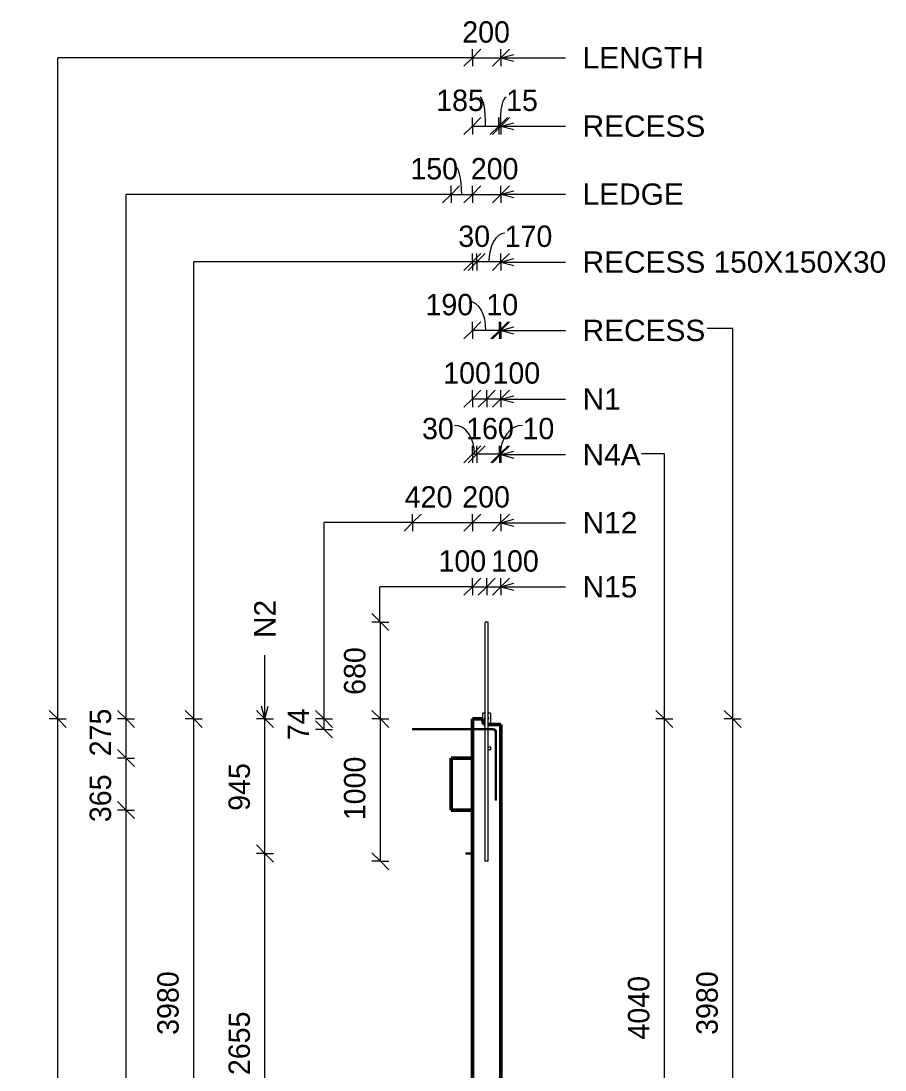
# Model space of a CAD drawing. Header units: millimetres. Extents: x -12535 to 7900, y -3006 to 13189.
# Drawn here: x 1834 to 7900, y 5235 to 12600 of the extents above; entities that cross this region are included whole.
import ezdxf

# ---------------------------------------------------------------- set-up
doc = ezdxf.new("R2010")
doc.units = ezdxf.units.MM
for name, color, linetype, lineweight in [('A-ANNO-DIMS', 211, 'Continuous', 9), ('A-ANNO-DIMS-60', 211, 'Continuous', 9), ('A-DETL-MBND', 5, 'Continuous', 18), ('A-DETL-THIN', 151, 'Continuous', 18), ('A-GENM', 13, 'Continuous', 18), ('A-WALL', 113, 'Continuous', 25), ('G-ANNO-TEXT', 231, 'Continuous', 9), ('S-BEAM', 12, 'Continuous', 18), ('S-RBAR', 171, 'Continuous', 18)]:
    doc.layers.add(name, color=color, linetype=linetype, lineweight=lineweight)
doc.styles.add('Arial_1', font='arial.ttf', dxfattribs={"height": 150})
doc.styles.add('Nirmala UI Semilight', font='NirmalaS.ttf', dxfattribs={"height": 150})
doc.dimstyles.new('Arrow_Filled_-_2_5_NI_UI', dxfattribs={"dimscale": 304.8, "dimtxt": 157.104592, "dimasz": 0.393701, "dimexe": 0.19685, "dimexo": 0.0625, "dimgap": 0.19685, "dimtad": 1, "dimdec": 4, "dimzin": 0, "dimdsep": 46, "dimtxsty": 'Nirmala UI Semilight', "dimblk1": 'OBLIQUE', "dimblk2": 'OBLIQUE', "dimsah": 1, "dimcen": 0.09, "dimazin": 0, "dimtfac": 1, "dimtdec": 4, "dimtix": 1, "dimtmove": 0, "dimatfit": 3, "dimfxl": 0.19685, "dimfxlon": 1, "dimtvp": 1, "dimtolj": 1, "dimtzin": 0, "dimarcsym": 2})
doc.dimstyles.new('Arrow_Filled_-_2_5_NI_UI_1', dxfattribs={"dimscale": 304.8, "dimtxt": 157.104592, "dimasz": 0.393701, "dimexe": 0.19685, "dimexo": 0.0625, "dimgap": 0.19685, "dimtad": 1, "dimdec": 4, "dimzin": 0, "dimdsep": 46, "dimtxsty": 'Nirmala UI Semilight', "dimblk1": 'OBLIQUE', "dimblk2": 'OBLIQUE', "dimsah": 1, "dimcen": 0.09, "dimazin": 0, "dimtfac": 1, "dimtdec": 4, "dimtix": 1, "dimtmove": 2, "dimatfit": 3, "dimfxl": 0.19685, "dimfxlon": 1, "dimtvp": 1, "dimtolj": 1, "dimtzin": 0, "dimarcsym": 2})
doc.dimstyles.new('Arrow_Filled_-_2_5_NI_UI_2', dxfattribs={"dimscale": 304.8, "dimtxt": 157.104592, "dimasz": 0.393701, "dimexe": 0.19685, "dimexo": 0.0625, "dimgap": 0.19685, "dimtad": 1, "dimdec": 4, "dimzin": 0, "dimdsep": 46, "dimtxsty": 'Nirmala UI Semilight', "dimblk1": 'OBLIQUE', "dimblk2": 'OBLIQUE', "dimsah": 1, "dimcen": 0.09, "dimazin": 0, "dimtfac": 1, "dimtdec": 4, "dimtix": 1, "dimtmove": 1, "dimatfit": 3, "dimfxl": 0.19685, "dimfxlon": 1, "dimtvp": 1, "dimtolj": 1, "dimtzin": 0, "dimarcsym": 2})

# ---------------------------------------------------------------- blocks, each defined once
blk = doc.blocks.new('RR spread anchor face based - RR-SA-2_5-150-1876458-Elevation Right')
at = {"layer": 'A-GENM'}
for p, q in [((20219.6, 6759.9), (20224.6, 6759.9)), ((20219.6, 6749.9), (20219.6, 6759.9)), ((20224.6, 6749.9), (20219.6, 6749.9)), ((20224.6, 6759.9), (20264.6, 6759.9)), ((20224.6, 6759.9), (20224.6, 6749.9)), ((20264.6, 6749.9), (20224.6, 6749.9))]:
    blk.add_line(p, q, dxfattribs=at)
blk = doc.blocks.new('RR spread anchor face based - RR-SA-7_5-260-1726841-Elevation Right')
at = {"layer": 'A-GENM'}
for p, q in [((20337.1, 7740.6), (20334.6, 7735.6)), ((20334.6, 7735.6), (20334.6, 7700)), ((20354.6, 7740.6), (20337.1, 7740.6)), ((20392.1, 7740.6), (20374.6, 7740.6)), ((20394.6, 7735.6), (20392.1, 7740.6)), ((20394.6, 7660), (20394.6, 7735.6)), ((20351.6, 7703.1), (20351.6, 7707.1)), ((20377.6, 7707.1), (20377.6, 7703.1)), ((20394.6, 7500.7), (20374.6, 7500.7)), ((20374.6, 7484.7), (20394.6, 7484.7)), ((20394.6, 7484.7), (20394.6, 7500.7))]:
    blk.add_line(p, q, dxfattribs=at)
for centre, start, end in [((20364.6, 7707.1), 140.86375, 180), ((20364.6, 7703.1), 180, 219.13625), ((20364.6, 7707.1), 0, 39.13625), ((20364.6, 7703.1), 320.86375, 0)]:
    blk.add_arc(centre, 13, start, end, dxfattribs=at)
blk = doc.blocks.new('M_Rectangular Corbel - M_Rectangular Corbel-2619637-Elevation Right')
at = {"layer": 'S-BEAM', "lineweight": 50}
for p, q in [((20264.6, 7425), (20114.6, 7425)), ((20114.6, 7425), (20114.6, 7060)), ((20264.6, 7060), (20264.6, 7425)), ((20114.6, 7060), (20264.6, 7060))]:
    blk.add_line(p, q, dxfattribs=at)
blk = doc.blocks.new('DIMBLOCK119-Elevation Right')
at = {"layer": 'A-ANNO-DIMS-60'}
for p, q in [((5003.5, 12342.1), (5063.5, 12402.1)), ((5003.5, 12342.1), (5003.5, 12402.1)), ((5203.5, 12342.1), (5263.5, 12402.1)), ((5203.5, 12342.1), (5203.5, 12402.1)), ((5003.5, 12342.1), (4943.5, 12282.1)), ((5003.5, 12342.1), (5203.5, 12342.1)), ((5003.5, 12342.1), (5003.5, 12282.1)), ((5203.5, 12342.1), (5143.5, 12282.1)), ((5203.5, 12342.1), (5203.5, 12282.1))]:
    blk.add_line(p, q, dxfattribs=at)
at = {"layer": 'A-ANNO-DIMS-60', "color": 0, "insert": (4932.1, 12597.8), "char_height": 150, "width": 411.328, "attachment_point": 1, "line_spacing_factor": 1.142579, "style": 'Nirmala UI Semilight'}
blk.add_mtext('200', dxfattribs=at)
blk = doc.blocks.new('_Oblique')
at = {"color": 0, "linetype": 'ByBlock', "lineweight": -2}
blk.add_line((-0.5, -0.5), (0.5, 0.5), dxfattribs=at)
blk = doc.blocks.new('DIMBLOCK120-Elevation Right')
at = {"layer": 'A-ANNO-DIMS-60'}
for p, q in [((4853.5, 11382.1), (4913.5, 11442.1)), ((4853.5, 11382.1), (4853.5, 11442.1)), ((5003.5, 11382.1), (5063.5, 11442.1)), ((5003.5, 11382.1), (5003.5, 11442.1)), ((4853.5, 11382.1), (4793.5, 11322.1)), ((4853.5, 11382.1), (5003.5, 11382.1)), ((4853.5, 11382.1), (4853.5, 11322.1)), ((5003.5, 11382.1), (4943.5, 11322.1)), ((5003.5, 11382.1), (5003.5, 11322.1))]:
    blk.add_line(p, q, dxfattribs=at)
blk.add_ellipse((4876.3, 11382.1), major_axis=(0, 202.8), ratio=0.257541, start_param=4.712389, end_param=6.283185, dxfattribs=at)
at = {"layer": 'A-ANNO-DIMS-60', "color": 0, "insert": (4567.8, 11637.8), "char_height": 150, "width": 370.196, "attachment_point": 1, "line_spacing_factor": 1.142579, "style": 'Nirmala UI Semilight'}
blk.add_mtext('150', dxfattribs=at)
blk = doc.blocks.new('DIMBLOCK121-Elevation Right')
at = {"layer": 'A-ANNO-DIMS-60'}
for p, q in [((5003.5, 11382.1), (5063.5, 11442.1)), ((5003.5, 11382.1), (5003.5, 11442.1)), ((5203.5, 11382.1), (5263.5, 11442.1)), ((5203.5, 11382.1), (5203.5, 11442.1)), ((5003.5, 11382.1), (4943.5, 11322.1)), ((5003.5, 11382.1), (5203.5, 11382.1)), ((5003.5, 11382.1), (5003.5, 11322.1)), ((5203.5, 11382.1), (5143.5, 11322.1)), ((5203.5, 11382.1), (5203.5, 11322.1))]:
    blk.add_line(p, q, dxfattribs=at)
at = {"layer": 'A-ANNO-DIMS-60', "color": 0, "insert": (4992, 11637.8), "char_height": 150, "width": 411.328, "attachment_point": 1, "line_spacing_factor": 1.142579, "style": 'Nirmala UI Semilight'}
blk.add_mtext('200', dxfattribs=at)
blk = doc.blocks.new('DIMBLOCK122-Elevation Right')
at = {"layer": 'A-ANNO-DIMS-60'}
for p, q in [((5003.5, 9948), (4943.5, 9888)), ((5003.5, 9948), (5063.5, 10008)), ((5003.5, 9948), (5003.5, 10008)), ((5003.5, 9948), (5103.5, 9948)), ((5003.5, 9948), (5003.5, 9888)), ((5103.5, 9948), (5043.5, 9888)), ((5103.5, 9948), (5163.5, 10008)), ((5103.5, 9948), (5103.5, 10008)), ((5103.5, 9948), (5103.5, 9888))]:
    blk.add_line(p, q, dxfattribs=at)
at = {"layer": 'A-ANNO-DIMS-60', "color": 0, "insert": (4798.4, 10203.7), "char_height": 150, "width": 370.196, "attachment_point": 1, "line_spacing_factor": 1.142579, "style": 'Nirmala UI Semilight'}
blk.add_mtext('100', dxfattribs=at)
blk = doc.blocks.new('DIMBLOCK123-Elevation Right')
at = {"layer": 'A-ANNO-DIMS-60'}
for p, q in [((5103.5, 9948), (5043.5, 9888)), ((5103.5, 9948), (5163.5, 10008)), ((5103.5, 9948), (5103.5, 10008)), ((5103.5, 9948), (5203.5, 9948)), ((5103.5, 9948), (5103.5, 9888)), ((5203.5, 9948), (5143.5, 9888)), ((5203.5, 9948), (5263.5, 10008)), ((5203.5, 9948), (5203.5, 10008)), ((5203.5, 9948), (5203.5, 9888))]:
    blk.add_line(p, q, dxfattribs=at)
at = {"layer": 'A-ANNO-DIMS-60', "color": 0, "insert": (5144.3, 10203.7), "char_height": 150, "width": 370.196, "attachment_point": 1, "line_spacing_factor": 1.142579, "style": 'Nirmala UI Semilight'}
blk.add_mtext('100', dxfattribs=at)
blk = doc.blocks.new('DIMBLOCK124-Elevation Right')
at = {"layer": 'A-ANNO-DIMS-60'}
for p, q in [((3961.7, 7700), (3901.7, 7760)), ((3961.7, 7700), (3901.7, 7700)), ((3961.7, 7626), (3901.7, 7686)), ((3961.7, 7626), (3961.7, 7700)), ((3961.7, 7700), (4021.7, 7640)), ((3961.7, 7700), (4021.7, 7700)), ((3961.7, 7626), (3901.7, 7626)), ((3961.7, 7626), (4021.7, 7566)), ((3961.7, 7626), (4021.7, 7626))]:
    blk.add_line(p, q, dxfattribs=at)
at = {"layer": 'A-ANNO-DIMS-60', "color": 0, "insert": (3706, 7550.2), "char_height": 150, "width": 270.791, "attachment_point": 1, "rotation": 90, "line_spacing_factor": 1.142579, "style": 'Nirmala UI Semilight'}
blk.add_mtext('74', dxfattribs=at)
blk = doc.blocks.new('DIMBLOCK125-Elevation Right')
at = {"layer": 'A-ANNO-DIMS-60'}
for p, q in [((2091.6, 7700), (2031.6, 7760)), ((2091.6, 7700), (2031.6, 7700)), ((2091.6, -1395), (2091.6, 7700)), ((2091.6, 7700), (2151.6, 7640)), ((2091.6, 7700), (2151.6, 7700)), ((2091.6, -1395), (2031.6, -1335)), ((2091.6, -1395), (2031.6, -1395)), ((2091.6, -1395), (2151.6, -1455)), ((2091.6, -1395), (2151.6, -1395))]:
    blk.add_line(p, q, dxfattribs=at)
at = {"layer": 'A-ANNO-DIMS-60', "color": 0, "insert": (1835.9, 2924), "char_height": 150, "width": 548.438, "attachment_point": 1, "rotation": 90, "line_spacing_factor": 1.142579, "style": 'Nirmala UI Semilight'}
blk.add_mtext('9095', dxfattribs=at)
blk = doc.blocks.new('DIMBLOCK129-Elevation Right')
at = {"layer": 'A-ANNO-DIMS-60'}
for p, q in [((3546.7, 6754.9), (3486.7, 6814.9)), ((3546.7, 6754.9), (3486.7, 6754.9)), ((3546.7, 4099.9), (3546.7, 6754.9)), ((3546.7, 6754.9), (3606.7, 6694.9)), ((3546.7, 6754.9), (3606.7, 6754.9)), ((3546.7, 4099.9), (3486.7, 4159.9)), ((3546.7, 4099.9), (3486.7, 4099.9)), ((3546.7, 4099.9), (3606.7, 4039.9)), ((3546.7, 4099.9), (3606.7, 4099.9))]:
    blk.add_line(p, q, dxfattribs=at)
at = {"layer": 'A-ANNO-DIMS-60', "color": 0, "insert": (3291, 5198.9), "char_height": 150, "width": 548.438, "attachment_point": 1, "rotation": 90, "line_spacing_factor": 1.142579, "style": 'Nirmala UI Semilight'}
blk.add_mtext('2655', dxfattribs=at)
blk = doc.blocks.new('DIMBLOCK130-Elevation Right')
at = {"layer": 'A-ANNO-DIMS-60'}
for p, q in [((3546.7, 7700), (3486.7, 7760)), ((3546.7, 7700), (3486.7, 7700)), ((3546.7, 6754.9), (3546.7, 7700)), ((3546.7, 7700), (3606.7, 7640)), ((3546.7, 7700), (3606.7, 7700)), ((3546.7, 6754.9), (3486.7, 6814.9)), ((3546.7, 6754.9), (3486.7, 6754.9)), ((3546.7, 6754.9), (3606.7, 6694.9)), ((3546.7, 6754.9), (3606.7, 6754.9))]:
    blk.add_line(p, q, dxfattribs=at)
at = {"layer": 'A-ANNO-DIMS-60', "color": 0, "insert": (3291, 7054.6), "char_height": 150, "width": 414.756, "attachment_point": 1, "rotation": 90, "line_spacing_factor": 1.142579, "style": 'Nirmala UI Semilight'}
blk.add_mtext('945', dxfattribs=at)
blk = doc.blocks.new('DIMBLOCK136-Elevation Right')
at = {"layer": 'A-ANNO-DIMS-60'}
for p, q in [((4583.5, 9078), (4643.5, 9138)), ((4583.5, 9078), (4583.5, 9138)), ((5003.5, 9078), (5063.5, 9138)), ((5003.5, 9078), (5003.5, 9138)), ((4583.5, 9078), (4523.5, 9018)), ((4583.5, 9078), (5003.5, 9078)), ((4583.5, 9078), (4583.5, 9018)), ((5003.5, 9078), (4943.5, 9018)), ((5003.5, 9078), (5003.5, 9018))]:
    blk.add_line(p, q, dxfattribs=at)
at = {"layer": 'A-ANNO-DIMS-60', "color": 0, "insert": (4528.1, 9333.7), "char_height": 150, "width": 414.756, "attachment_point": 1, "line_spacing_factor": 1.142579, "style": 'Nirmala UI Semilight'}
blk.add_mtext('420', dxfattribs=at)
blk = doc.blocks.new('DIMBLOCK137-Elevation Right')
at = {"layer": 'A-ANNO-DIMS-60'}
for p, q in [((5003.5, 9078), (5063.5, 9138)), ((5003.5, 9078), (5003.5, 9138)), ((5203.5, 9078), (5263.5, 9138)), ((5203.5, 9078), (5203.5, 9138)), ((5003.5, 9078), (4943.5, 9018)), ((5003.5, 9078), (5203.5, 9078)), ((5003.5, 9078), (5003.5, 9018)), ((5203.5, 9078), (5143.5, 9018)), ((5203.5, 9078), (5203.5, 9018))]:
    blk.add_line(p, q, dxfattribs=at)
at = {"layer": 'A-ANNO-DIMS-60', "color": 0, "insert": (4932.1, 9333.7), "char_height": 150, "width": 411.328, "attachment_point": 1, "line_spacing_factor": 1.142579, "style": 'Nirmala UI Semilight'}
blk.add_mtext('200', dxfattribs=at)
blk = doc.blocks.new('DIMBLOCK138-Elevation Right')
at = {"layer": 'A-ANNO-DIMS-60'}
for p, q in [((5003.5, 8628), (4943.5, 8568)), ((5003.5, 8628), (5063.5, 8688)), ((5003.5, 8628), (5003.5, 8688)), ((5003.5, 8628), (5103.5, 8628)), ((5003.5, 8628), (5003.5, 8568)), ((5103.5, 8628), (5043.5, 8568)), ((5103.5, 8628), (5163.5, 8688)), ((5103.5, 8628), (5103.5, 8688)), ((5103.5, 8628), (5103.5, 8568))]:
    blk.add_line(p, q, dxfattribs=at)
at = {"layer": 'A-ANNO-DIMS-60', "color": 0, "insert": (4765.1, 8883.7), "char_height": 150, "width": 370.196, "attachment_point": 1, "line_spacing_factor": 1.142579, "style": 'Nirmala UI Semilight'}
blk.add_mtext('100', dxfattribs=at)
blk = doc.blocks.new('DIMBLOCK139-Elevation Right')
at = {"layer": 'A-ANNO-DIMS-60'}
for p, q in [((5103.5, 8628), (5043.5, 8568)), ((5103.5, 8628), (5163.5, 8688)), ((5103.5, 8628), (5103.5, 8688)), ((5103.5, 8628), (5203.5, 8628)), ((5103.5, 8628), (5103.5, 8568)), ((5203.5, 8628), (5143.5, 8568)), ((5203.5, 8628), (5263.5, 8688)), ((5203.5, 8628), (5203.5, 8688)), ((5203.5, 8628), (5203.5, 8568))]:
    blk.add_line(p, q, dxfattribs=at)
at = {"layer": 'A-ANNO-DIMS-60', "color": 0, "insert": (5134.5, 8883.7), "char_height": 150, "width": 370.196, "attachment_point": 1, "line_spacing_factor": 1.142579, "style": 'Nirmala UI Semilight'}
blk.add_mtext('100', dxfattribs=at)
blk = doc.blocks.new('DIMBLOCK140-Elevation Right')
at = {"layer": 'A-ANNO-DIMS-60'}
for p, q in [((4357.2, 7700), (4297.2, 7760)), ((4357.2, 7700), (4297.2, 7700)), ((4357.2, 6700), (4357.2, 7700)), ((4357.2, 7700), (4417.2, 7640)), ((4357.2, 7700), (4417.2, 7700)), ((4357.2, 6700), (4297.2, 6760)), ((4357.2, 6700), (4297.2, 6700)), ((4357.2, 6700), (4417.2, 6640)), ((4357.2, 6700), (4417.2, 6700))]:
    blk.add_line(p, q, dxfattribs=at)
at = {"layer": 'A-ANNO-DIMS-60', "color": 0, "insert": (4101.5, 6988.6), "char_height": 150, "width": 507.305, "attachment_point": 1, "rotation": 90, "line_spacing_factor": 1.142579, "style": 'Nirmala UI Semilight'}
blk.add_mtext('1000', dxfattribs=at)
blk = doc.blocks.new('DIMBLOCK141-Elevation Right')
at = {"layer": 'A-ANNO-DIMS-60'}
for p, q in [((4357.2, 8380), (4297.2, 8440)), ((4357.2, 8380), (4297.2, 8380)), ((4357.2, 7700), (4357.2, 8380)), ((4357.2, 8380), (4417.2, 8320)), ((4357.2, 8380), (4417.2, 8380)), ((4357.2, 7700), (4297.2, 7760)), ((4357.2, 7700), (4297.2, 7700)), ((4357.2, 7700), (4417.2, 7640)), ((4357.2, 7700), (4417.2, 7700))]:
    blk.add_line(p, q, dxfattribs=at)
at = {"layer": 'A-ANNO-DIMS-60', "color": 0, "insert": (4101.5, 7868.6), "char_height": 150, "width": 411.328, "attachment_point": 1, "rotation": 90, "line_spacing_factor": 1.142579, "style": 'Nirmala UI Semilight'}
blk.add_mtext('680', dxfattribs=at)
blk = doc.blocks.new('DIMBLOCK142-Elevation Right')
at = {"layer": 'A-ANNO-DIMS-60'}
for p, q in [((2571.6, 7060), (2511.6, 7120)), ((2571.6, 7060), (2511.6, 7060)), ((2571.6, -1395), (2571.6, 7060)), ((2571.6, 7060), (2631.6, 7000)), ((2571.6, 7060), (2631.6, 7060)), ((2571.6, -1395), (2511.6, -1335)), ((2571.6, -1395), (2511.6, -1395)), ((2571.6, -1395), (2631.6, -1455)), ((2571.6, -1395), (2631.6, -1395))]:
    blk.add_line(p, q, dxfattribs=at)
at = {"layer": 'A-ANNO-DIMS-60', "color": 0, "insert": (2315.9, 2602.6), "char_height": 150, "width": 551.866, "attachment_point": 1, "rotation": 90, "line_spacing_factor": 1.142579, "style": 'Nirmala UI Semilight'}
blk.add_mtext('8455', dxfattribs=at)
blk = doc.blocks.new('DIMBLOCK143-Elevation Right')
at = {"layer": 'A-ANNO-DIMS-60'}
for p, q in [((2571.6, 7425), (2511.6, 7485)), ((2571.6, 7425), (2511.6, 7425)), ((2571.6, 7060), (2571.6, 7425)), ((2571.6, 7425), (2631.6, 7365)), ((2571.6, 7425), (2631.6, 7425)), ((2571.6, 7060), (2511.6, 7120)), ((2571.6, 7060), (2511.6, 7060)), ((2571.6, 7060), (2631.6, 7000)), ((2571.6, 7060), (2631.6, 7060))]:
    blk.add_line(p, q, dxfattribs=at)
at = {"layer": 'A-ANNO-DIMS-60', "color": 0, "insert": (2315.9, 6975), "char_height": 150, "width": 411.328, "attachment_point": 1, "rotation": 90, "line_spacing_factor": 1.142579, "style": 'Nirmala UI Semilight'}
blk.add_mtext('365', dxfattribs=at)
blk = doc.blocks.new('DIMBLOCK144-Elevation Right')
at = {"layer": 'A-ANNO-DIMS-60'}
for p, q in [((2571.6, 7700), (2511.6, 7760)), ((2571.6, 7700), (2511.6, 7700)), ((2571.6, 7425), (2571.6, 7700)), ((2571.6, 7700), (2631.6, 7640)), ((2571.6, 7700), (2631.6, 7700)), ((2571.6, 7425), (2511.6, 7485)), ((2571.6, 7425), (2511.6, 7425)), ((2571.6, 7425), (2631.6, 7365)), ((2571.6, 7425), (2631.6, 7425))]:
    blk.add_line(p, q, dxfattribs=at)
at = {"layer": 'A-ANNO-DIMS-60', "color": 0, "insert": (2315.9, 7437.3), "char_height": 150, "width": 404.473, "attachment_point": 1, "rotation": 90, "line_spacing_factor": 1.142579, "style": 'Nirmala UI Semilight'}
blk.add_mtext('275', dxfattribs=at)
blk = doc.blocks.new('DIMBLOCK145-Elevation Right')
at = {"layer": 'A-ANNO-DIMS-60'}
for p, q in [((5003.5, 11862.1), (4943.5, 11802.1)), ((5003.5, 11862.1), (5063.5, 11922.1)), ((5003.5, 11862.1), (5003.5, 11922.1)), ((5003.5, 11862.1), (5188.5, 11862.1)), ((5003.5, 11862.1), (5003.5, 11802.1)), ((5188.5, 11862.1), (5128.5, 11802.1)), ((5188.5, 11862.1), (5248.5, 11922.1)), ((5188.5, 11862.1), (5188.5, 11922.1)), ((5188.5, 11862.1), (5188.5, 11802.1))]:
    blk.add_line(p, q, dxfattribs=at)
blk.add_ellipse((5057.4, 11862.1), major_axis=(0, 202.8), ratio=0.190123, start_param=4.712389, end_param=6.283185, dxfattribs=at)
at = {"layer": 'A-ANNO-DIMS-60', "color": 0, "insert": (4749, 12117.8), "char_height": 150, "width": 370.196, "attachment_point": 1, "line_spacing_factor": 1.142579, "style": 'Nirmala UI Semilight'}
blk.add_mtext('185', dxfattribs=at)
blk = doc.blocks.new('DIMBLOCK146-Elevation Right')
at = {"layer": 'A-ANNO-DIMS-60'}
for p, q in [((5188.5, 11862.1), (5128.5, 11802.1)), ((5203.5, 11862.1), (5143.5, 11802.1)), ((5188.5, 11862.1), (5248.5, 11922.1)), ((5188.5, 11862.1), (5188.5, 11922.1)), ((5188.5, 11862.1), (5203.5, 11862.1)), ((5188.5, 11862.1), (5188.5, 11802.1)), ((5203.5, 11862.1), (5263.5, 11922.1)), ((5203.5, 11862.1), (5203.5, 11922.1)), ((5203.5, 11862.1), (5203.5, 11802.1))]:
    blk.add_line(p, q, dxfattribs=at)
blk.add_ellipse((5239.7, 11862.1), major_axis=(0, 202.8), ratio=0.215218, start_param=0, end_param=1.570796, dxfattribs=at)
at = {"layer": 'A-ANNO-DIMS-60', "color": 0, "insert": (5239.7, 12117.8), "char_height": 150, "width": 233.086, "attachment_point": 1, "line_spacing_factor": 1.142579, "style": 'Nirmala UI Semilight'}
blk.add_mtext('15', dxfattribs=at)
blk = doc.blocks.new('DIMBLOCK147-Elevation Right')
at = {"layer": 'A-ANNO-DIMS-60'}
for p, q in [((5193.5, 10428), (5253.5, 10488)), ((5193.5, 10428), (5193.5, 10488)), ((5203.5, 10428), (5263.5, 10488)), ((5203.5, 10428), (5203.5, 10488)), ((5193.5, 10428), (5133.5, 10368)), ((5203.5, 10428), (5143.5, 10368)), ((5203.5, 10428), (5193.5, 10428)), ((5193.5, 10428), (5193.5, 10368)), ((5203.5, 10428), (5203.5, 10368))]:
    blk.add_line(p, q, dxfattribs=at)
at = {"layer": 'A-ANNO-DIMS-60', "color": 0, "insert": (5101.4, 10683.7), "char_height": 150, "width": 233.086, "attachment_point": 1, "line_spacing_factor": 1.142579, "style": 'Nirmala UI Semilight'}
blk.add_mtext('10', dxfattribs=at)
blk = doc.blocks.new('DIMBLOCK148-Elevation Right')
at = {"layer": 'A-ANNO-DIMS-60'}
for p, q in [((5003.5, 10428), (5063.5, 10488)), ((5003.5, 10428), (5003.5, 10488)), ((5193.5, 10428), (5253.5, 10488)), ((5193.5, 10428), (5193.5, 10488)), ((5003.5, 10428), (4943.5, 10368)), ((5193.5, 10428), (5003.5, 10428)), ((5003.5, 10428), (5003.5, 10368)), ((5193.5, 10428), (5133.5, 10368)), ((5193.5, 10428), (5193.5, 10368))]:
    blk.add_line(p, q, dxfattribs=at)
blk.add_ellipse((4982.5, 10428), major_axis=(0, 202.8), ratio=0.571844, start_param=4.712389, end_param=6.283185, dxfattribs=at)
at = {"layer": 'A-ANNO-DIMS-60', "color": 0, "insert": (4674, 10683.7), "char_height": 150, "width": 370.196, "attachment_point": 1, "line_spacing_factor": 1.142579, "style": 'Nirmala UI Semilight'}
blk.add_mtext('190', dxfattribs=at)
blk = doc.blocks.new('DIMBLOCK149-Elevation Right')
at = {"layer": 'A-ANNO-DIMS-60'}
for p, q in [((5033.5, 10908), (4973.5, 10848)), ((5033.5, 10908), (5093.5, 10968)), ((5033.5, 10908), (5033.5, 10968)), ((5203.5, 10908), (5033.5, 10908)), ((5033.5, 10908), (5033.5, 10848)), ((5203.5, 10908), (5143.5, 10848)), ((5203.5, 10908), (5263.5, 10968)), ((5203.5, 10908), (5203.5, 10968)), ((5203.5, 10908), (5203.5, 10848))]:
    blk.add_line(p, q, dxfattribs=at)
blk.add_ellipse((5229.8, 10908), major_axis=(0, 202.8), ratio=0.548733, start_param=0, end_param=1.570796, dxfattribs=at)
at = {"layer": 'A-ANNO-DIMS-60', "color": 0, "insert": (5229.8, 11163.7), "char_height": 150, "width": 363.34, "attachment_point": 1, "line_spacing_factor": 1.142579, "style": 'Nirmala UI Semilight'}
blk.add_mtext('170', dxfattribs=at)
blk = doc.blocks.new('DIMBLOCK150-Elevation Right')
at = {"layer": 'A-ANNO-DIMS-60'}
for p, q in [((5003.5, 10908), (4943.5, 10848)), ((5033.5, 10908), (4973.5, 10848)), ((5003.5, 10908), (5063.5, 10968)), ((5003.5, 10908), (5003.5, 10968)), ((5033.5, 10908), (5003.5, 10908)), ((5003.5, 10908), (5003.5, 10848)), ((5033.5, 10908), (5093.5, 10968)), ((5033.5, 10908), (5033.5, 10968)), ((5033.5, 10908), (5033.5, 10848))]:
    blk.add_line(p, q, dxfattribs=at)
at = {"layer": 'A-ANNO-DIMS-60', "color": 0, "insert": (4904.2, 11163.7), "char_height": 150, "width": 274.219, "attachment_point": 1, "line_spacing_factor": 1.142579, "style": 'Nirmala UI Semilight'}
blk.add_mtext('30', dxfattribs=at)
blk = doc.blocks.new('DIMBLOCK151-Elevation Right')
at = {"layer": 'A-ANNO-DIMS-60'}
for p, q in [((5193.5, 9558), (5253.5, 9618)), ((5193.5, 9558), (5193.5, 9618)), ((5203.5, 9558), (5263.5, 9618)), ((5203.5, 9558), (5203.5, 9618)), ((5193.5, 9558), (5133.5, 9498)), ((5203.5, 9558), (5143.5, 9498)), ((5203.5, 9558), (5193.5, 9558)), ((5193.5, 9558), (5193.5, 9498)), ((5203.5, 9558), (5203.5, 9498))]:
    blk.add_line(p, q, dxfattribs=at)
blk.add_ellipse((5354.9, 9558), major_axis=(0, 202.8), ratio=0.771, start_param=0, end_param=1.570796, dxfattribs=at)
at = {"layer": 'A-ANNO-DIMS-60', "color": 0, "insert": (5354.9, 9813.7), "char_height": 150, "width": 233.086, "attachment_point": 1, "line_spacing_factor": 1.142579, "style": 'Nirmala UI Semilight'}
blk.add_mtext('10', dxfattribs=at)
blk = doc.blocks.new('DIMBLOCK152-Elevation Right')
at = {"layer": 'A-ANNO-DIMS-60'}
for p, q in [((5033.5, 9558), (5093.5, 9618)), ((5033.5, 9558), (5033.5, 9618)), ((5193.5, 9558), (5253.5, 9618)), ((5193.5, 9558), (5193.5, 9618)), ((5033.5, 9558), (4973.5, 9498)), ((5193.5, 9558), (5033.5, 9558)), ((5033.5, 9558), (5033.5, 9498)), ((5193.5, 9558), (5133.5, 9498)), ((5193.5, 9558), (5193.5, 9498))]:
    blk.add_line(p, q, dxfattribs=at)
at = {"layer": 'A-ANNO-DIMS-60', "color": 0, "insert": (4959.2, 9813.7), "char_height": 150, "width": 370.196, "attachment_point": 1, "line_spacing_factor": 1.142579, "style": 'Nirmala UI Semilight'}
blk.add_mtext('160', dxfattribs=at)
blk = doc.blocks.new('DIMBLOCK153-Elevation Right')
at = {"layer": 'A-ANNO-DIMS-60'}
for p, q in [((5003.5, 9558), (5063.5, 9618)), ((5003.5, 9558), (5003.5, 9618)), ((5033.5, 9558), (5093.5, 9618)), ((5033.5, 9558), (5033.5, 9618)), ((5003.5, 9558), (4943.5, 9498)), ((5033.5, 9558), (4973.5, 9498)), ((5033.5, 9558), (5003.5, 9558)), ((5003.5, 9558), (5003.5, 9498)), ((5033.5, 9558), (5033.5, 9498))]:
    blk.add_line(p, q, dxfattribs=at)
blk.add_ellipse((4878.1, 9558), major_axis=(0, 202.8), ratio=0.692389, start_param=4.712389, end_param=6.283185, dxfattribs=at)
at = {"layer": 'A-ANNO-DIMS-60', "color": 0, "insert": (4649.5, 9813.7), "char_height": 150, "width": 274.219, "attachment_point": 1, "line_spacing_factor": 1.142579, "style": 'Nirmala UI Semilight'}
blk.add_mtext('30', dxfattribs=at)
blk = doc.blocks.new('DIMBLOCK155-Elevation Right')
at = {"layer": 'A-ANNO-DIMS-60'}
for p, q in [((6351.2, 7700), (6291.2, 7760)), ((6351.2, 7700), (6291.2, 7700)), ((6351.2, 3660), (6351.2, 7700)), ((6351.2, 7700), (6411.2, 7640)), ((6351.2, 7700), (6411.2, 7700)), ((6351.2, 3660), (6291.2, 3720)), ((6351.2, 3660), (6291.2, 3660)), ((6351.2, 3660), (6411.2, 3600)), ((6351.2, 3660), (6411.2, 3660))]:
    blk.add_line(p, q, dxfattribs=at)
at = {"layer": 'A-ANNO-DIMS-60', "color": 0, "insert": (6095.5, 5448.6), "char_height": 150, "width": 555.293, "attachment_point": 1, "rotation": 90, "line_spacing_factor": 1.142579, "style": 'Nirmala UI Semilight'}
blk.add_mtext('4040', dxfattribs=at)
blk = doc.blocks.new('DIMBLOCK158-Elevation Right')
at = {"layer": 'A-ANNO-DIMS-60'}
for p, q in [((6831.2, 7700), (6771.2, 7760)), ((6831.2, 7700), (6771.2, 7700)), ((6831.2, 3720), (6831.2, 7700)), ((6831.2, 7700), (6891.2, 7640)), ((6831.2, 7700), (6891.2, 7700)), ((6831.2, 3720), (6771.2, 3780)), ((6831.2, 3720), (6771.2, 3720)), ((6831.2, 3720), (6891.2, 3660)), ((6831.2, 3720), (6891.2, 3720))]:
    blk.add_line(p, q, dxfattribs=at)
at = {"layer": 'A-ANNO-DIMS-60', "color": 0, "insert": (6575.5, 5481.5), "char_height": 150, "width": 548.438, "attachment_point": 1, "rotation": 90, "line_spacing_factor": 1.142579, "style": 'Nirmala UI Semilight'}
blk.add_mtext('3980', dxfattribs=at)
blk = doc.blocks.new('DIMBLOCK161-Elevation Right')
at = {"layer": 'A-ANNO-DIMS-60'}
for p, q in [((3046.2, 7700), (2986.2, 7760)), ((3046.2, 7700), (2986.2, 7700)), ((3046.2, 3720), (3046.2, 7700)), ((3046.2, 7700), (3106.2, 7640)), ((3046.2, 7700), (3106.2, 7700)), ((3046.2, 3720), (2986.2, 3780)), ((3046.2, 3720), (2986.2, 3720)), ((3046.2, 3720), (3106.2, 3660)), ((3046.2, 3720), (3106.2, 3720))]:
    blk.add_line(p, q, dxfattribs=at)
at = {"layer": 'A-ANNO-DIMS-60', "color": 0, "insert": (2790.5, 5481.5), "char_height": 150, "width": 548.438, "attachment_point": 1, "rotation": 90, "line_spacing_factor": 1.142579, "style": 'Nirmala UI Semilight'}
blk.add_mtext('3980', dxfattribs=at)

msp = doc.modelspace()

# ---------------------------------------------------------------- linework, layer by layer
at = {"layer": 'A-DETL-MBND'}
for p, q in [((5003.48816, 10907.96689), (3046.7464, 10907.96689)), ((6831.20953, 10440), (6651.20953, 10440)), ((6831.20953, 7700), (6831.20953, 10440)), ((6351.20953, 9560), (6191.20953, 9560)), ((6351.20953, 7700), (6351.20953, 9560))]:
    msp.add_line(p, q, dxfattribs=at)
at = {"layer": 'A-DETL-THIN'}
for p, q in [((2091.5802, 7700), (2091.5802, 12342.07002)), ((5003.48816, 12342.07002), (2091.5802, 12342.07002)), ((2571.5802, 7700), (2571.5802, 11382.07002)), ((4853.48816, 11382.07002), (2571.5802, 11382.07002)), ((3046.7464, 7700), (3046.7464, 10907.96689)), ((3961.7464, 7700), (3961.7464, 9077.96689)), ((4583.48816, 9077.96689), (3961.7464, 9077.96689)), ((4352.71722, 8380), (4352.71722, 8627.96689)), ((5003.48816, 8627.96689), (4352.71722, 8627.96689))]:
    msp.add_line(p, q, dxfattribs=at)
at = {"layer": 'A-WALL', "lineweight": 50}
for p, q in [((5003.48816, 7700), (5003.48816, 7630)), ((5073.60783, 7700), (5003.48816, 7700)), ((5083.60783, 7660), (5073.60783, 7700)), ((5093.48816, 7660), (5083.60783, 7660)), ((5203.48816, 7660), (5113.48816, 7660)), ((5203.48816, 3720), (5203.48816, 7660)), ((5003.48816, 7622), (5003.48816, -1395))]:
    msp.add_line(p, q, dxfattribs=at)
at = {"layer": 'G-ANNO-TEXT', "color": 7}
for p, q in [((5203.81897, 12341.6971), (5293.81897, 12365.81253)), ((5203.81897, 12341.6971), (5293.81897, 12317.58168)), ((5203.81897, 12341.6971), (5656.85157, 12341.6971)), ((5203.81897, 11861.6971), (5293.81897, 11885.81253)), ((5203.81897, 11861.6971), (5293.81897, 11837.58168)), ((5203.81897, 11861.6971), (5656.85157, 11861.6971)), ((5203.81897, 11384.1971), (5293.81897, 11408.31253)), ((5203.81897, 11384.1971), (5293.81897, 11360.08168)), ((5203.81897, 11384.1971), (5656.85157, 11384.1971)), ((5203.81897, 10907.59397), (5293.81897, 10931.7094)), ((5203.81897, 10907.59397), (5293.81897, 10883.47855)), ((5203.81897, 10907.59397), (5656.85157, 10907.59397)), ((5203.81897, 10427.59397), (5293.81897, 10451.7094)), ((5203.81897, 10427.59397), (5293.81897, 10403.47855)), ((5203.81897, 10427.59397), (5656.85157, 10427.59397)), ((5203.81897, 9945.09397), (5293.81897, 9969.2094)), ((5203.81897, 9945.09397), (5293.81897, 9920.97855)), ((5203.81897, 9945.09397), (5656.85157, 9945.09397)), ((5203.81897, 9555.09397), (5293.81897, 9579.2094)), ((5203.81897, 9555.09397), (5293.81897, 9530.97855)), ((5203.81897, 9555.09397), (5656.85157, 9555.09397)), ((5203.81897, 9077.59397), (5293.81897, 9101.7094)), ((5203.81897, 9077.59397), (5293.81897, 9053.47855)), ((5203.81897, 9077.59397), (5656.85157, 9077.59397)), ((5203.81897, 8627.59397), (5293.81897, 8651.7094)), ((5203.81897, 8627.59397), (5293.81897, 8603.47855)), ((5203.81897, 8627.59397), (5656.85157, 8627.59397)), ((3545.86931, 7700.33082), (3545.86931, 8147.7787)), ((3545.86931, 7700.33082), (3521.75388, 7790.33082)), ((3545.86931, 7700.33082), (3569.98474, 7790.33082))]:
    msp.add_line(p, q, dxfattribs=at)
at = {"layer": 'S-RBAR'}
for p, q in [((5113.48816, 8380), (5093.48816, 8380)), ((5093.48816, 7630), (5093.48816, 8380)), ((5113.48816, 7630), (5113.48816, 8380)), ((5149.48816, 7630), (4583.48816, 7630)), ((4583.48816, 7630), (4583.48816, 7622)), ((5149.48816, 7622), (4583.48816, 7622)), ((5093.48816, 6700), (5093.48816, 7622)), ((5113.48816, 6700), (5113.48816, 7622)), ((5165.48816, 7130), (5165.48816, 7606)), ((5173.48816, 7130), (5173.48816, 7606)), ((5173.48816, 7130), (5165.48816, 7130)), ((5113.48816, 6700), (5093.48816, 6700))]:
    msp.add_line(p, q, dxfattribs=at)
for radius, start in [(24, 360), (16, 0)]:
    msp.add_arc((5149.48816, 7606), radius, start, 90, dxfattribs=at)

# ---------------------------------------------------------------- block references
at = {"layer": 'A-GENM'}
for name in ['RR spread anchor face based - RR-SA-7_5-260-1726841-Elevation Right', 'RR spread anchor face based - RR-SA-2_5-150-1876458-Elevation Right']:
    msp.add_blockref(name, (-15261.08134, 0), dxfattribs=at)
at = {"layer": 'S-BEAM'}
msp.add_blockref('M_Rectangular Corbel - M_Rectangular Corbel-2619637-Elevation Right', (-15261.08134, 0), dxfattribs=at)

# ---------------------------------------------------------------- texts
at = {"layer": 'G-ANNO-TEXT', "color": 7, "char_height": 150, "attachment_point": 1, "style": 'Arial_1'}
for s, insert, width in [('LENGTH', (5776.85157, 12416.6971), 1029.36675), ('RECESS', (5776.85157, 11936.6971), 1038.987), ('LEDGE', (5776.85157, 11459.1971), 856.20225), ('RECESS 150X150X30', (5776.85157, 10982.59397), 2563.796625), ('RECESS', (5776.85157, 10502.59397), 1038.987), ('N1', (5776.85157, 10020.09397), 322.278375), ('N4A', (5776.85157, 9630.09397), 490.63275), ('N12', (5776.85157, 9152.59397), 461.772), ('N15', (5776.85157, 8702.59397), 461.772)]:
    msp.add_mtext(s, dxfattribs=dict(at, insert=insert, width=width))
at = {"layer": 'G-ANNO-TEXT', "color": 7, "insert": (3470.86931, 8267.7787), "char_height": 150, "width": 322.278375, "attachment_point": 1, "rotation": 90, "style": 'Arial_1'}
msp.add_mtext('N2', dxfattribs=at)

# ---------------------------------------------------------------- dimensions: what is measured, and where the dimension line sits
at = {"layer": 'A-ANNO-DIMS'}
for base, p1, p2, override, picture, middle in [((5203.48816, 12342.07002), (5003.48816, 12282.07002), (5203.48816, 12282.07002), {"dimpost": '<>', "dimfxl": 200}, 'DIMBLOCK119-Elevation Right', (5103.48816, 12479.58048)), ((5003.48816, 10907.96689), (5033.48816, 10847.96689), (5003.48816, 10847.96689), {"dimpost": '<>', "dimfxl": 30}, 'DIMBLOCK150-Elevation Right', (5018.48816, 11045.52965)), ((5193.48816, 10427.96689), (5203.48816, 10367.96689), (5193.48816, 10367.96689), {"dimpost": '<>', "dimfxl": 10}, 'DIMBLOCK147-Elevation Right', (5198.48816, 10565.89576)), ((5203.48816, 9077.96689), (5003.48816, 9017.96689), (5203.48816, 9017.96689), {"dimpost": '<>', "dimfxl": 200}, 'DIMBLOCK137-Elevation Right', (5103.48816, 9215.47735))]:
    dim = msp.add_linear_dim(base=base, p1=p1, p2=p2, dimstyle='Arrow_Filled_-_2_5_NI_UI', override=override, dxfattribs=at)
    dim.commit()
    dim.dimension.update_dxf_attribs({"geometry": picture, "text_midpoint": middle})
for base, p1, p2, dimstyle, override, picture, middle in [((5188.52722, 11862.07002), (5003.48816, 11802.07002), (5188.52722, 11802.07002), 'Arrow_Filled_-_2_5_NI_UI_2', {"dimpost": '<>', "dimfxl": 185.039062}, 'DIMBLOCK145-Elevation Right', (4934.04805, 12017.77317)), ((5203.48816, 11862.07002), (5188.52722, 11802.07002), (5203.48816, 11802.07002), 'Arrow_Filled_-_2_5_NI_UI_2', {"dimpost": '<>', "dimfxl": 14.960938}, 'DIMBLOCK146-Elevation Right', (5356.20168, 12017.77317)), ((5003.48816, 11382.07002), (4853.48816, 11322.07002), (5003.48816, 11322.07002), 'Arrow_Filled_-_2_5_NI_UI_2', {"dimpost": '<>', "dimfxl": 150}, 'DIMBLOCK120-Elevation Right', (4752.85467, 11537.77317)), ((5203.48816, 11382.07002), (5003.48816, 11322.07002), (5203.48816, 11322.07002), 'Arrow_Filled_-_2_5_NI_UI_1', {"dimpost": '<>', "dimfxl": 200}, 'DIMBLOCK121-Elevation Right', (5197.62234, 11537.77317)), ((5033.48816, 10907.96689), (5203.48816, 10847.96689), (5033.48816, 10847.96689), 'Arrow_Filled_-_2_5_NI_UI_2', {"dimpost": '<>', "dimfxl": 170}, 'DIMBLOCK149-Elevation Right', (5411.45349, 11063.67004)), ((5003.48816, 10427.96689), (5193.48816, 10367.96689), (5003.48816, 10367.96689), 'Arrow_Filled_-_2_5_NI_UI_2', {"dimpost": '<>', "dimfxl": 190}, 'DIMBLOCK148-Elevation Right', (4859.10681, 10583.67004)), ((5103.48816, 9947.96689), (5003.48816, 9887.96689), (5103.48816, 9887.96689), 'Arrow_Filled_-_2_5_NI_UI_1', {"dimpost": '<>', "dimfxl": 100}, 'DIMBLOCK122-Elevation Right', (4983.49287, 10103.67004)), ((5203.48816, 9947.96689), (5103.48816, 9887.96689), (5203.48816, 9887.96689), 'Arrow_Filled_-_2_5_NI_UI_1', {"dimpost": '<>', "dimfxl": 100}, 'DIMBLOCK123-Elevation Right', (5329.35438, 10103.67004)), ((5003.48816, 9557.96689), (5033.48816, 9497.96689), (5003.48816, 9497.96689), 'Arrow_Filled_-_2_5_NI_UI_2', {"dimpost": '<>', "dimfxl": 30}, 'DIMBLOCK153-Elevation Right', (4786.64982, 9713.67004)), ((5193.48816, 9557.96689), (5203.48816, 9497.96689), (5193.48816, 9497.96689), 'Arrow_Filled_-_2_5_NI_UI_2', {"dimpost": '<>', "dimfxl": 10}, 'DIMBLOCK151-Elevation Right', (5471.40733, 9713.67004)), ((5003.48816, 9077.96689), (4583.48816, 9017.96689), (5003.48816, 9017.96689), 'Arrow_Filled_-_2_5_NI_UI_1', {"dimpost": '<>', "dimfxl": 420}, 'DIMBLOCK136-Elevation Right', (4735.43065, 9233.67004)), ((5103.48816, 8627.96689), (5003.48816, 8567.96689), (5103.48816, 8567.96689), 'Arrow_Filled_-_2_5_NI_UI_1', {"dimpost": '<>', "dimfxl": 100}, 'DIMBLOCK138-Elevation Right', (4950.18985, 8783.67004)), ((5203.48816, 8627.96689), (5103.48816, 8567.96689), (5203.48816, 8567.96689), 'Arrow_Filled_-_2_5_NI_UI_1', {"dimpost": '<>', "dimfxl": 100}, 'DIMBLOCK139-Elevation Right', (5319.64653, 8783.67004))]:
    dim = msp.add_linear_dim(base=base, p1=p1, p2=p2, dimstyle=dimstyle, override=override, dxfattribs=at)
    dim.commit()
    dim.dimension.update_dxf_attribs({"geometry": picture, "text_midpoint": middle, "dimtype": 160})
for base, p1, p2, angle, override, picture, middle in [((5033.48816, 9557.96689), (5193.48816, 9497.96689), (5033.48816, 9497.96689), 0, {"dimpost": '<>', "dimfxl": 160}, 'DIMBLOCK152-Elevation Right', (5113.48816, 9695.94806)), ((4357.23402, 8380), (4417.23402, 7700), (4417.23402, 8380), 90, {"dimpost": '<>', "dimfxl": 680}, 'DIMBLOCK141-Elevation Right', (4219.67126, 8040)), ((3961.7464, 7700), (4021.7464, 7626), (4021.7464, 7700), 90, {"dimpost": '<>', "dimfxl": 74}, 'DIMBLOCK124-Elevation Right', (3826.7464, 7663)), ((2091.5802, 7700), (2151.5802, -1395), (2151.5802, 7700), 90, {"dimpost": '<>', "dimfxl": 9095}, 'DIMBLOCK125-Elevation Right', (1954.01744, 3152.5)), ((3046.20953, 7700), (3106.20953, 3720), (3106.20953, 7700), 90, {"dimpost": '<>', "dimfxl": 3980}, 'DIMBLOCK161-Elevation Right', (2908.64677, 5710)), ((3546.7464, 7700), (3606.7464, 6754.9), (3606.7464, 7700), 90, {"dimpost": '<>', "dimfxl": 945.1}, 'DIMBLOCK130-Elevation Right', (3409.18364, 7227.45)), ((4357.23402, 7700), (4417.23402, 6700), (4417.23402, 7700), 90, {"dimpost": '<>', "dimfxl": 1000}, 'DIMBLOCK140-Elevation Right', (4219.30515, 7200)), ((6351.20953, 7700), (6291.20953, 3660), (6291.20953, 7700), 90, {"dimpost": '<>', "dimfxl": 4040}, 'DIMBLOCK155-Elevation Right', (6213.69907, 5680)), ((6831.20953, 7700), (6771.20953, 3720), (6771.20953, 7700), 90, {"dimpost": '<>', "dimfxl": 3980}, 'DIMBLOCK158-Elevation Right', (6693.64677, 5710)), ((2571.5802, 7060), (2631.5802, -1395), (2631.5802, 7060), 90, {"dimpost": '<>', "dimfxl": 8455}, 'DIMBLOCK142-Elevation Right', (2434.06974, 2832.5)), ((3546.7464, 6754.9), (3606.7464, 4099.9), (3606.7464, 6754.9), 90, {"dimpost": '<>', "dimfxl": 2655}, 'DIMBLOCK129-Elevation Right', (3409.18364, 5427.4))]:
    dim = msp.add_linear_dim(base=base, p1=p1, p2=p2, angle=angle, dimstyle='Arrow_Filled_-_2_5_NI_UI', override=override, dxfattribs=at)
    dim.commit()
    dim.dimension.update_dxf_attribs({"geometry": picture, "text_midpoint": middle})
for base, p1, p2, override, picture, middle in [((2571.5802, 7700), (2631.5802, 7425), (2631.5802, 7700), {"dimpost": '<>', "dimfxl": 275}, 'DIMBLOCK144-Elevation Right', (2415.87704, 7639.539)), ((2571.5802, 7425), (2631.5802, 7060), (2631.5802, 7425), {"dimpost": '<>', "dimfxl": 365}, 'DIMBLOCK143-Elevation Right', (2415.87704, 7180.69241))]:
    dim = msp.add_linear_dim(base=base, p1=p1, p2=p2, angle=90, dimstyle='Arrow_Filled_-_2_5_NI_UI_1', override=override, dxfattribs=at)
    dim.commit()
    dim.dimension.update_dxf_attribs({"geometry": picture, "text_midpoint": middle, "dimtype": 160, "text_rotation": 90})

doc.saveas('drawing.dxf')
